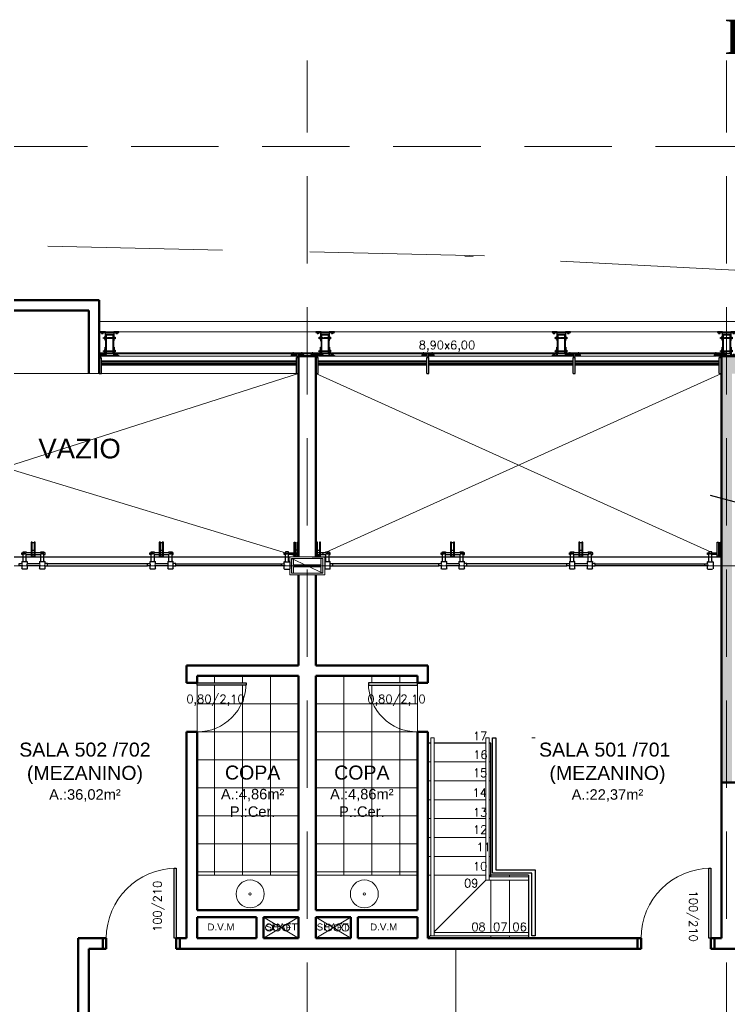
# Model space of a CAD drawing. Header units: millimetres. Extents: x 705 to 840, y 133 to 501.
# Drawn here: x 731.08 to 741.23, y 296.33 to 310.44 of the extents above; entities that cross this region are included whole.
import ezdxf

# ---------------------------------------------------------------- set-up
doc = ezdxf.new("R2010")
doc.units = ezdxf.units.MM
doc.header["$LTSCALE"] = 10
for name, pattern in [('ACAD_ISO03W100', [30, 12, -18]), ('BORDERX2', [3.5, 1, -0.5, 1, -0.5, 0, -0.5]), ('DASHED2', [0.375, 0.25, -0.125])]:
    doc.linetypes.add(name, pattern=pattern)
doc.layers.get('0').update_dxf_attribs({"color": 90})
for name, color, linetype in [('ACCESORIO', 90, 'Continuous'), ('EJE', 5, 'ACAD_ISO03W100'), ('ESCALERA', 90, 'Continuous'), ('VIDRO', 140, 'Continuous')]:
    doc.layers.add(name, color=color, linetype=linetype)
for name, color, linetype, lineweight in [('CINZA', 252, 'Continuous', 13), ('cinza 03', 252, 'Continuous', 13), ('COTA', 90, 'Continuous', 9), ('HACHT', 90, 'Continuous', 9), ('HID', 16, 'Continuous', 20), ('linha estutura', 252, 'Continuous', 13), ('PAREDES', 50, 'Continuous', 50), ('PAREDES 2', 50, 'Continuous', 50), ('Pilares', 16, 'Continuous', 20), ('pn 02', 16, 'Continuous', 20), ('PN-01', 90, 'Continuous', 13), ('PN-03', 180, 'Continuous', 30), ('recuos', 16, 'Continuous', 20), ('TEXT', 16, 'Continuous', 20), ('texto', 16, 'Continuous', 20)]:
    doc.layers.add(name, color=color, linetype=linetype, lineweight=lineweight)
doc.styles.add('REGUA60', font='cityb___.ttf', dxfattribs={"width": 1.4})
doc.styles.get("Standard").update_dxf_attribs({"font": 'simplex.shx'})

# ---------------------------------------------------------------- blocks, each defined once
blk = doc.blocks.new('peitoril1')
at = {"layer": 'EJE', "linetype": 'BORDERX2', "ltscale": 0.001}
for points in [[(0.017, -0.032), (-0.01, -0.032)], [(-0.01, -0.058), (0.017, -0.058)]]:
    blk.add_lwpolyline(points, dxfattribs=at)
for centre in [(-0.127, -0.046), (0.128, -0.046)]:
    blk.add_circle(centre, 0.00762, dxfattribs=at)
at = {"layer": 'ESCALERA'}
for p, q in [((-0.087, 0.129), (0.087, 0.129)), ((0.087, 0.098), (-0.087, 0.098))]:
    blk.add_line(p, q, dxfattribs=at)
for points in [[(-0.166, 0.17), (-0.16, 0.176)], [(-0.166, 0.17), (-0.166, 0.129)], [(-0.16, 0.176), (-0.135, 0.176)], [(-0.135, 0.176), (-0.093, 0.176)], [(-0.093, 0.176), (-0.087, 0.17)], [(-0.087, 0.129), (-0.087, 0.17)], [(0.087, 0.17), (0.093, 0.176)], [(0.087, 0.17), (0.087, 0.129)], [(0.093, 0.176), (0.119, 0.176)], [(0.119, 0.176), (0.161, 0.176)], [(0.161, 0.176), (0.167, 0.17)], [(0.167, 0.129), (0.167, 0.17)], [(-0.167, 0.129), (-0.202, 0.129), (-0.202, 0.098), (-0.167, 0.098)], [(-0.166, 0.099), (-0.166, 0.073), (-0.135, 0.073)], [(-0.166, 0.073), (-0.087, 0.073), (-0.087, 0.098)], [(-0.149, 0.059), (-0.149, -0.032)], [(-0.104, 0.059), (-0.104, -0.032)], [(0.104, 0), (-0.104, 0)], [(0.087, 0.073), (0.167, 0.073), (0.167, 0.098)], [(0.087, 0.098), (0.087, 0.073), (0.119, 0.073)], [(0.104, 0.059), (0.104, -0.032)], [(0.149, 0.059), (0.149, -0.032)], [(0.167, 0.129), (0.202, 0.129), (0.202, 0.098), (0.167, 0.098)], [(-0.149, -0.032), (-0.167, -0.032), (-0.167, -0.058), (-0.149, -0.058)], [(-0.104, -0.058), (-0.104, -0.071), (-0.149, -0.071), (-0.149, -0.058)], [(-0.026, -0.032), (-0.104, -0.032)], [(-0.104, -0.058), (-0.026, -0.058)], [(0.017, -0.008), (-0.01, -0.008)], [(0.017, -0.092), (-0.01, -0.092)], [(0.104, -0.032), (0.033, -0.032)], [(0.033, -0.058), (0.105, -0.058)], [(0.149, -0.058), (0.149, -0.071), (0.105, -0.071), (0.105, -0.058)], [(0.149, -0.032), (0.167, -0.032), (0.167, -0.058), (0.149, -0.058)], [(0.017, -0.202), (-0.01, -0.202)]]:
    blk.add_lwpolyline(points, dxfattribs=at)
for points in [[(-0.01, -0.21), (-0.01, 0), (-0.026, 0), (-0.026, -0.21)], [(0.033, -0.21), (0.033, 0), (0.017, 0), (0.017, -0.21)]]:
    blk.add_lwpolyline(points, close=True, dxfattribs=at)
for centre, radius, start, end in [((-0.177, 0.114), 0.0183, 303.7221, 56.3197), ((-0.172, 0.049), 0.0247, 22.7593, 77.2542), ((-0.081, 0.048), 0.0255, 102.7579, 156.0181), ((-0.077, 0.114), 0.0183, 123.6803, 236.2779), ((0.077, 0.114), 0.0183, 303.7221, 56.3197), ((0.082, 0.049), 0.0247, 22.7593, 77.2542), ((0.172, 0.048), 0.0255, 102.7579, 156.0181), ((0.177, 0.114), 0.0183, 123.6803, 236.2779), ((-0.155, -0.045), 0.0142, 296.1431, 64.1119), ((-0.098, -0.045), 0.0142, 115.274, 244.6765), ((0.098, -0.045), 0.0142, 296.1431, 64.1119), ((0.155, -0.045), 0.0142, 115.274, 244.6765)]:
    blk.add_arc(centre, radius, start, end, dxfattribs=at)
blk = doc.blocks.new('SPIDER')
at = {"layer": 'HACHT'}
blk.add_line((-0.289, -0.009), (-0.289, 0.009), dxfattribs=at)
at = {"layer": 'PN-01'}
for p, q in [((-0.264, 0.063), (-0.304, 0.063)), ((-0.293, 0.067), (-0.299, 0.07)), ((-0.294, 0.066), (-0.299, 0.069)), ((-0.264, 0.064), (-0.299, 0.064)), ((-0.264, 0.062), (-0.299, 0.062)), ((-0.294, 0.06), (-0.299, 0.058)), ((-0.293, 0.059), (-0.299, 0.056)), ((-0.264, 0.064), (-0.298, 0.064)), ((-0.289, 0.066), (-0.294, 0.066)), ((-0.289, 0.06), (-0.294, 0.06)), ((-0.289, 0.067), (-0.293, 0.067)), ((-0.289, 0.059), (-0.293, 0.059)), ((-0.283, 0.079), (-0.289, 0.079)), ((-0.283, 0.048), (-0.289, 0.048)), ((-0.228, 0.009), (-0.289, 0.009)), ((-0.279, 0.072), (-0.283, 0.079)), ((-0.279, 0.055), (-0.283, 0.048)), ((-0.27, 0.072), (-0.279, 0.072)), ((-0.27, 0.055), (-0.279, 0.055)), ((-0.264, 0.089), (-0.27, 0.089)), ((-0.27, 0.089), (-0.27, 0.009)), ((-0.264, 0.078), (-0.27, 0.078)), ((-0.264, 0.048), (-0.27, 0.048)), ((-0.264, 0.034), (-0.27, 0.034)), ((-0.264, 0.089), (-0.264, 0.009)), ((-0.258, 0.072), (-0.264, 0.076)), ((-0.258, 0.055), (-0.264, 0.051)), ((-0.262, 0.074), (-0.262, 0.052)), ((-0.261, 0.074), (-0.261, 0.053)), ((-0.26, 0.073), (-0.26, 0.053)), ((-0.258, 0.089), (-0.252, 0.089)), ((-0.258, 0.089), (-0.258, 0.08)), ((-0.258, 0.08), (-0.258, 0.047)), ((-0.258, 0.047), (-0.258, 0.009)), ((-0.258, 0.034), (-0.252, 0.034)), ((-0.252, 0.089), (-0.252, 0.009)), ((-0.264, -0.063), (-0.304, -0.063)), ((-0.293, -0.059), (-0.299, -0.056)), ((-0.294, -0.06), (-0.299, -0.058)), ((-0.264, -0.062), (-0.299, -0.062)), ((-0.264, -0.064), (-0.299, -0.064)), ((-0.294, -0.066), (-0.299, -0.069)), ((-0.293, -0.067), (-0.299, -0.07)), ((-0.264, -0.064), (-0.298, -0.064)), ((-0.289, -0.06), (-0.294, -0.06)), ((-0.289, -0.066), (-0.294, -0.066)), ((-0.289, -0.059), (-0.293, -0.059)), ((-0.289, -0.067), (-0.293, -0.067)), ((-0.228, -0.009), (-0.289, -0.009)), ((-0.283, -0.048), (-0.289, -0.048)), ((-0.283, -0.079), (-0.289, -0.079)), ((-0.279, -0.055), (-0.283, -0.048)), ((-0.279, -0.072), (-0.283, -0.079)), ((-0.27, -0.055), (-0.279, -0.055)), ((-0.27, -0.072), (-0.279, -0.072)), ((-0.27, -0.089), (-0.27, -0.009)), ((-0.264, -0.034), (-0.27, -0.034)), ((-0.264, -0.048), (-0.27, -0.048)), ((-0.264, -0.078), (-0.27, -0.078)), ((-0.264, -0.089), (-0.27, -0.089)), ((-0.264, -0.089), (-0.264, -0.009)), ((-0.258, -0.055), (-0.264, -0.051)), ((-0.258, -0.072), (-0.264, -0.076)), ((-0.262, -0.074), (-0.262, -0.052)), ((-0.261, -0.074), (-0.261, -0.053)), ((-0.26, -0.073), (-0.26, -0.053)), ((-0.258, -0.047), (-0.258, -0.009)), ((-0.258, -0.034), (-0.252, -0.034)), ((-0.258, -0.08), (-0.258, -0.047)), ((-0.258, -0.089), (-0.258, -0.08)), ((-0.258, -0.089), (-0.252, -0.089)), ((-0.252, -0.089), (-0.252, -0.009))]:
    blk.add_line(p, q, dxfattribs=at)
at = {"layer": 'PN-03'}
for p, q in [((-0.228, -0.015), (-0.228, 0.015)), ((0, 0.015), (-0.228, 0.015)), ((0, -0.015), (0, 0.015)), ((0, -0.015), (-0.228, -0.015))]:
    blk.add_line(p, q, dxfattribs=at)
blk = doc.blocks.new('BLO253')
blk.add_lwpolyline([(39.6, 2, -0.414214), (40.6, 1, 0.414214), (41.6, 0), (91.5, 0, 0.414214), (92.5, 1), (92.5, 4, 0.414214), (91.5, 5), (49.6, 5, -0.414214), (44.6, 10), (44.6, 89, 0.414214), (43.6, 90), (41.6, 90, 0.414214), (40.6, 89), (40.6, 6.5, -0.414214), (39.1, 5), (-39.1, 5, -0.414214), (-40.6, 6.5), (-40.6, 89, 0.414214), (-41.6, 90), (-43.6, 90, 0.414214), (-44.6, 89), (-44.6, 10, -0.414214), (-49.6, 5), (-91.5, 5, 0.414214), (-92.5, 4), (-92.5, 1, 0.414214), (-91.5, 0), (-41.6, 0, 0.414214), (-40.6, 1, -0.414214), (-39.6, 2)], format="xyb", close=True)
blk = doc.blocks.new('CAB-BUL')
for p, q in [((-6.4, 11), (6.2, 11)), ((-4.5, 1.5), (-3.7, 2)), ((-4, 2), (-4, 9)), ((4.5, 1.5), (3.7, 2)), ((4, 2), (4, 9))]:
    blk.add_line(p, q)
blk.add_lwpolyline([(-9, 1.5), (9, 1.5), (9, 0), (-9, 0)], close=True)
blk.add_lwpolyline([(8.5, 9, 0.888889), (4, 9, 0.50025), (-4, 9, 0.88987), (-8.5, 9), (-8.5, 2), (8.5, 2)], format="xyb", close=True)
blk = doc.blocks.new('TUERCA')
for p, q in [((-6.5, -1.6), (6.5, -1.6)), ((6.5, -9.6), (-6.5, -9.6)), ((-4.5, -10.7), (3.2, -9.6)), ((-4.5, -11.9), (4.5, -10.7)), ((-4.5, -13.2), (4.5, -11.9)), ((-4.5, -14.4), (4.5, -13.2)), ((-4.5, -15.7), (4.5, -14.4)), ((-4.3, -8.1), (-4.3, -3.1)), ((-3, -16.5), (4.5, -15.7)), ((4.3, -3.1), (4.3, -8.1))]:
    blk.add_line(p, q)
blk.add_lwpolyline([(-9, 0), (9, 0), (9, -1.5), (-9, -1.5)], close=True)
blk.add_lwpolyline([(-4.3, -8.1, -0.666895), (-8.8, -8.1), (-8.8, -3.1, -0.666895), (-4.3, -3.1, -0.349005), (4.3, -3.1, -0.666667), (8.8, -3.1), (8.8, -8.1, -0.666667), (4.3, -8.1, -0.349005)], format="xyb", close=True)
blk.add_lwpolyline([(-3.8, -9.6), (-3, -9.8), (-4.5, -10.7), (-3, -11.1), (-4.5, -11.9), (-3, -12.3), (-4.5, -13.2), (-3, -13.6), (-4.5, -14.4), (-3, -14.8), (-4.5, -15.7), (-3, -16.4), (3, -16.4), (4.5, -15.7), (3, -15.2), (4.5, -14.4), (3, -14), (4.5, -13.2), (3, -12.7), (4.5, -11.9), (3, -11.5), (4.5, -10.7), (3, -10.2), (4.2, -9.6)])
blk = doc.blocks.new('fixação madeira')
at = {"layer": 'ACCESORIO'}
for p, q in [((-0.052, -0.063), (-0.05, -0.076)), ((-0.05, -0.063), (-0.048, -0.076)), ((-0.048, -0.063), (-0.047, -0.076)), ((-0.047, -0.063), (-0.045, -0.076)), ((-0.045, -0.063), (-0.043, -0.076)), ((-0.043, -0.063), (-0.041, -0.076)), ((-0.041, -0.063), (-0.039, -0.076)), ((-0.039, -0.063), (-0.038, -0.076)), ((-0.038, -0.063), (-0.036, -0.076)), ((-0.036, -0.063), (-0.034, -0.076)), ((-0.034, -0.063), (-0.032, -0.076)), ((-0.032, -0.063), (-0.03, -0.076)), ((-0.03, -0.063), (-0.029, -0.076)), ((-0.029, -0.063), (-0.027, -0.076)), ((-0.027, -0.063), (-0.025, -0.076)), ((-0.025, -0.063), (-0.023, -0.076)), ((-0.023, -0.063), (-0.021, -0.076)), ((-0.021, -0.063), (-0.02, -0.076)), ((-0.02, -0.063), (-0.018, -0.076)), ((-0.018, -0.063), (-0.016, -0.076)), ((-0.016, -0.063), (-0.014, -0.076)), ((-0.014, -0.063), (-0.012, -0.076)), ((-0.012, -0.076), (-0.012, -0.063)), ((-0.052, -0.251), (-0.05, -0.264)), ((-0.05, -0.251), (-0.048, -0.264)), ((-0.048, -0.251), (-0.047, -0.264)), ((-0.047, -0.251), (-0.045, -0.264)), ((-0.045, -0.251), (-0.043, -0.264)), ((-0.043, -0.251), (-0.041, -0.264)), ((-0.041, -0.251), (-0.039, -0.264)), ((-0.039, -0.251), (-0.038, -0.264)), ((-0.038, -0.251), (-0.036, -0.264)), ((-0.036, -0.251), (-0.034, -0.264)), ((-0.034, -0.251), (-0.032, -0.264)), ((-0.032, -0.251), (-0.03, -0.264)), ((-0.03, -0.251), (-0.029, -0.264)), ((-0.029, -0.251), (-0.027, -0.264)), ((-0.027, -0.251), (-0.025, -0.264)), ((-0.025, -0.251), (-0.023, -0.264)), ((-0.023, -0.251), (-0.021, -0.264)), ((-0.021, -0.251), (-0.02, -0.264)), ((-0.02, -0.251), (-0.018, -0.264)), ((-0.018, -0.251), (-0.016, -0.264)), ((-0.016, -0.251), (-0.014, -0.264)), ((-0.014, -0.251), (-0.012, -0.264)), ((-0.012, -0.264), (-0.012, -0.251))]:
    blk.add_line(p, q, dxfattribs=at)
for points in [[(-0.06, -0.034), (0.057, -0.034), (0.057, -0.308), (-0.06, -0.308)], [(-0.052, -0.042), (0.049, -0.042), (0.049, -0.3), (-0.052, -0.3)]]:
    blk.add_lwpolyline(points, close=True, dxfattribs=at)
for points in [[(0.049, -0.063), (-0.014, -0.063), (-0.015, -0.066), (-0.016, -0.063), (-0.017, -0.066), (-0.018, -0.063), (-0.018, -0.066), (-0.02, -0.063), (-0.02, -0.066), (-0.021, -0.063), (-0.022, -0.066), (-0.023, -0.063), (-0.024, -0.066), (-0.025, -0.063), (-0.026, -0.066), (-0.027, -0.063), (-0.027, -0.066), (-0.029, -0.063), (-0.029, -0.066), (-0.03, -0.063), (-0.031, -0.066), (-0.032, -0.063), (-0.033, -0.066), (-0.034, -0.063), (-0.035, -0.066), (-0.036, -0.063), (-0.036, -0.066), (-0.038, -0.063), (-0.038, -0.066), (-0.039, -0.063), (-0.04, -0.066), (-0.041, -0.063), (-0.042, -0.066), (-0.043, -0.063), (-0.044, -0.066), (-0.045, -0.063), (-0.045, -0.066), (-0.047, -0.063), (-0.047, -0.066), (-0.048, -0.063), (-0.049, -0.066), (-0.05, -0.063), (-0.051, -0.066), (-0.052, -0.063)], [(-0.052, -0.076), (-0.051, -0.074), (-0.05, -0.076), (-0.05, -0.074), (-0.048, -0.076), (-0.048, -0.074), (-0.047, -0.076), (-0.046, -0.074), (-0.045, -0.076), (-0.044, -0.074), (-0.043, -0.076), (-0.042, -0.074), (-0.041, -0.076), (-0.041, -0.074), (-0.039, -0.076), (-0.039, -0.074), (-0.038, -0.076), (-0.037, -0.074), (-0.036, -0.076), (-0.035, -0.074), (-0.034, -0.076), (-0.033, -0.074), (-0.032, -0.076), (-0.032, -0.074), (-0.03, -0.076), (-0.03, -0.074), (-0.029, -0.076), (-0.028, -0.074), (-0.027, -0.076), (-0.026, -0.074), (-0.025, -0.076), (-0.024, -0.074), (-0.023, -0.076), (-0.023, -0.074), (-0.021, -0.076), (-0.021, -0.074), (-0.02, -0.076), (-0.019, -0.074), (-0.018, -0.076), (-0.017, -0.074), (-0.016, -0.076), (-0.015, -0.074), (-0.014, -0.076), (-0.014, -0.074), (-0.012, -0.076), (0.049, -0.076)], [(0.049, -0.251), (-0.014, -0.251), (-0.015, -0.253), (-0.016, -0.251), (-0.017, -0.253), (-0.018, -0.251), (-0.018, -0.253), (-0.02, -0.251), (-0.02, -0.253), (-0.021, -0.251), (-0.022, -0.253), (-0.023, -0.251), (-0.024, -0.253), (-0.025, -0.251), (-0.026, -0.253), (-0.027, -0.251), (-0.027, -0.253), (-0.029, -0.251), (-0.029, -0.253), (-0.03, -0.251), (-0.031, -0.253), (-0.032, -0.251), (-0.033, -0.253), (-0.034, -0.251), (-0.035, -0.253), (-0.036, -0.251), (-0.036, -0.253), (-0.038, -0.251), (-0.038, -0.253), (-0.039, -0.251), (-0.04, -0.253), (-0.041, -0.251), (-0.042, -0.253), (-0.043, -0.251), (-0.044, -0.253), (-0.045, -0.251), (-0.045, -0.253), (-0.047, -0.251), (-0.047, -0.253), (-0.048, -0.251), (-0.049, -0.253), (-0.05, -0.251), (-0.051, -0.253), (-0.052, -0.251)], [(-0.052, -0.264), (-0.051, -0.262), (-0.05, -0.264), (-0.05, -0.262), (-0.048, -0.264), (-0.048, -0.262), (-0.047, -0.264), (-0.046, -0.262), (-0.045, -0.264), (-0.044, -0.262), (-0.043, -0.264), (-0.042, -0.262), (-0.041, -0.264), (-0.041, -0.262), (-0.039, -0.264), (-0.039, -0.262), (-0.038, -0.264), (-0.037, -0.262), (-0.036, -0.264), (-0.035, -0.262), (-0.034, -0.264), (-0.033, -0.262), (-0.032, -0.264), (-0.032, -0.262), (-0.03, -0.264), (-0.03, -0.262), (-0.029, -0.264), (-0.028, -0.262), (-0.027, -0.264), (-0.026, -0.262), (-0.025, -0.264), (-0.024, -0.262), (-0.023, -0.264), (-0.023, -0.262), (-0.021, -0.264), (-0.021, -0.262), (-0.02, -0.264), (-0.019, -0.262), (-0.018, -0.264), (-0.017, -0.262), (-0.016, -0.264), (-0.015, -0.262), (-0.014, -0.264), (-0.014, -0.262), (-0.012, -0.264), (0.049, -0.264)]]:
    blk.add_lwpolyline(points, dxfattribs=at)
at = {"layer": 'ACCESORIO', "xscale": 0.001440000000002328, "yscale": 0.001440000000002328, "zscale": 0.00144, "rotation": 180}
blk.add_blockref('BLO253', (-0.001, 0.001), dxfattribs=at)
at = {"layer": 'ACCESORIO', "linetype": 'Continuous', "xscale": 0.001440000000002328, "yscale": 0.001440000000002328, "zscale": 0.00144}
for name, p, rotation in [('CAB-BUL', (-0.105, -0.006), 180), ('TUERCA', (-0.066, -0.07), 270), ('CAB-BUL', (0.063, -0.07), 270), ('CAB-BUL', (0.1, -0.006), 180), ('CAB-BUL', (0.063, -0.258), 270)]:
    blk.add_blockref(name, p, dxfattribs=dict(at, rotation=rotation))
at = {"layer": 'ACCESORIO', "xscale": -0.001440000000002328, "yscale": 0.001440000000002328, "zscale": 0.00144}
blk.add_blockref('BLO253', (-0.001, -0.345), dxfattribs=at)
at = {"layer": 'ACCESORIO', "color": 252, "linetype": 'Continuous', "xscale": 0.001440000000002328, "yscale": 0.001440000000002328, "zscale": 0.00144, "rotation": 270}
blk.add_blockref('TUERCA', (-0.066, -0.258), dxfattribs=at)
at = {"layer": 'ACCESORIO', "linetype": 'Continuous', "xscale": -0.001440000000002328, "yscale": 0.001440000000002328, "zscale": 0.00144}
for p in [(-0.105, -0.338), (0.1, -0.338)]:
    blk.add_blockref('CAB-BUL', p, dxfattribs=at)

msp = doc.modelspace()

# ---------------------------------------------------------------- hatches: boundary and pattern name
at = {"layer": 'cinza 03'}
h = msp.add_hatch(color=256, dxfattribs=at)
h.paths.add_polyline_path([(743.766, 305.626), (741.191, 305.626), (741.191, 303.572), (741.266, 303.552), (741.266, 303.867), (741.266, 305.376), (743.766, 305.376)])
h.paths.add_polyline_path([(741.191, 305.626), (741.116, 305.626), (741.116, 303.592), (741.191, 303.572)])
h.paths.add_polyline_path([(741.266, 303.552), (741.191, 303.572), (741.191, 302.626), (741.266, 302.626)])
h.paths.add_polyline_path([(741.191, 303.572), (741.116, 303.592), (741.116, 302.626), (741.191, 302.626)])
h.paths.add_polyline_path([(741.191, 302.626), (741.116, 302.626), (741.116, 299.526), (741.191, 299.526)])
h.paths.add_polyline_path([(741.266, 302.626), (741.191, 302.626), (741.191, 299.526), (741.266, 299.526)])
h = msp.add_hatch(dxfattribs=at)
h.set_pattern_fill('_USER', color=256, scale=0.4, style=0, double=1, pattern_type=0)
h.set_pattern_definition([(0, (735.0659, 301.0505), (0, -0.4), []), (270, (735.0659, 301.0505), (-0.4, -2e-17), [])])
h.paths.add_polyline_path([(735.066, 301.051), (733.616, 301.051), (733.616, 300.951), (734.316, 300.951), (734.316, 300.921), (734.315, 300.921, -0.401712), (733.616, 300.251), (733.616, 298.201), (735.066, 298.201)])
h.paths.add_polyline_path([(734.315, 300.921), (733.616, 300.921), (733.616, 300.251, 0.401712)], flags=16)
h.paths.add_polyline_path([(733.907, 299.909), (734.913, 299.909), (734.913, 298.984), (733.907, 298.984)], flags=24)
h.paths.add_polyline_path([(733.416, 300.577), (734.376, 300.577), (734.376, 300.851), (733.416, 300.851)], flags=9)
h = msp.add_hatch(dxfattribs=at)
h.set_pattern_fill('_USER', color=256, scale=0.4, style=0, double=1, pattern_type=0)
h.set_pattern_definition([(180, (735.3159, 301.0505), (0, -0.4), []), (270, (735.3159, 301.0505), (0.4, -2e-17), [])])
h.paths.add_polyline_path([(735.316, 298.201), (736.766, 298.201), (736.766, 300.251, -0.401712), (736.067, 300.921), (736.066, 300.921), (736.066, 300.951), (736.766, 300.951), (736.766, 301.051), (735.316, 301.051)])
h.paths.add_polyline_path([(736.766, 300.251), (736.766, 300.921), (736.067, 300.921, 0.401712)], flags=16)
h.paths.add_polyline_path([(735.469, 299.909), (736.474, 299.909), (736.474, 298.984), (735.469, 298.984)], flags=24)
h.paths.add_polyline_path([(736.006, 300.577), (736.966, 300.577), (736.966, 300.851), (736.006, 300.851)], flags=9)
at = {"layer": 'Pilares'}
msp.add_hatch(color=256, dxfattribs=at).paths.add_polyline_path([(734.966, 302.731), (734.966, 302.521), (734.996, 302.521), (734.996, 302.611), (735.386, 302.611), (735.386, 302.521), (735.416, 302.521), (735.416, 302.731), (735.386, 302.731), (735.386, 302.641), (734.996, 302.641), (734.996, 302.731)])

# ---------------------------------------------------------------- linework, layer by layer
at = {"layer": 'CINZA'}
for p, q in [((735.036, 305.552), (732.246, 305.552)), ((735.036, 305.537), (732.246, 305.537)), ((735.036, 305.519), (732.246, 305.519)), ((735.036, 305.504), (732.246, 305.504)), ((736.902, 305.552), (735.346, 305.552)), ((736.902, 305.537), (735.346, 305.537)), ((736.902, 305.519), (735.346, 305.519)), ((736.902, 305.504), (735.346, 305.504)), ((738.994, 305.552), (736.932, 305.552)), ((738.994, 305.537), (736.932, 305.537)), ((738.994, 305.519), (736.932, 305.519)), ((738.994, 305.504), (736.932, 305.504)), ((741.086, 305.552), (739.024, 305.552)), ((741.086, 305.537), (739.024, 305.537)), ((741.086, 305.519), (739.024, 305.519)), ((741.086, 305.504), (739.024, 305.504))]:
    msp.add_line(p, q, dxfattribs=at)
at = {"layer": 'cinza 03'}
for p, q in [((733.616, 300.951), (733.616, 300.251)), ((736.766, 300.951), (736.766, 300.251)), ((735.066, 297.601), (734.566, 297.301)), ((734.566, 297.601), (735.066, 297.301)), ((735.316, 297.601), (735.816, 297.301)), ((735.816, 297.601), (735.316, 297.301)), ((737.317, 297.151), (737.317, 294.651))]:
    msp.add_line(p, q, dxfattribs=at)
msp.add_lwpolyline([(738.402, 300.166), (738.45, 300.166)], dxfattribs=at)
for centre in [(734.646, 297.451), (734.76, 297.451), (734.889, 297.451), (735.492, 297.451), (735.622, 297.451), (735.736, 297.451)]:
    msp.add_circle(centre, 0.05, dxfattribs=at)
for centre, radius, start, end in [((733.616, 300.951), 0.7, 270, 360), ((736.766, 300.951), 0.7, 180, 270), ((733.316, 297.301), 1, 90, 180), ((740.966, 297.301), 1, 90, 180)]:
    msp.add_arc(centre, radius, start, end, dxfattribs=at)
at = {"layer": 'EJE', "linetype": 'BORDERX2', "ltscale": 0.001}
for points in [[(735.018, 302.813), (735.045, 302.813)], [(735.364, 302.813), (735.337, 302.813)], [(741.072, 302.813), (741.1, 302.813)], [(735.045, 302.788), (735.018, 302.788)], [(735.337, 302.788), (735.364, 302.788)], [(741.1, 302.788), (741.072, 302.788)]]:
    msp.add_lwpolyline(points, dxfattribs=at)
for centre in [(734.9, 302.801), (735.481, 302.801), (740.955, 302.801)]:
    msp.add_circle(centre, 0.00762, dxfattribs=at)
at = {"layer": 'ESCALERA'}
for p, q in [((732.905, 302.657), (731.476, 302.657)), ((733.31, 302.657), (734.825, 302.657)), ((737.072, 302.657), (735.556, 302.657)), ((738.905, 302.657), (737.476, 302.657)), ((739.31, 302.657), (740.88, 302.657)), ((731.476, 302.627), (732.905, 302.627)), ((734.825, 302.627), (733.31, 302.627)), ((735.556, 302.627), (737.072, 302.627)), ((737.476, 302.627), (738.905, 302.627)), ((740.88, 302.627), (739.31, 302.627))]:
    msp.add_line(p, q, dxfattribs=at)
for points in [[(735.018, 302.965), (735.018, 302.756), (735.002, 302.756), (735.002, 302.965)], [(735.061, 302.965), (735.061, 302.756), (735.045, 302.756), (735.045, 302.965)], [(735.321, 302.965), (735.321, 302.756), (735.337, 302.756), (735.337, 302.965)], [(735.364, 302.965), (735.364, 302.756), (735.38, 302.756), (735.38, 302.965)], [(741.072, 302.965), (741.072, 302.756), (741.056, 302.756), (741.056, 302.965)], [(741.116, 302.965), (741.116, 302.756), (741.1, 302.756), (741.1, 302.965)]]:
    msp.add_lwpolyline(points, close=True, dxfattribs=at)
for points in [[(734.879, 302.788), (734.861, 302.788), (734.861, 302.813), (734.879, 302.813)], [(734.923, 302.814), (734.923, 302.826), (734.879, 302.826), (734.879, 302.813)], [(734.923, 302.814), (735.002, 302.813)], [(735.045, 302.848), (735.018, 302.848)], [(735.337, 302.848), (735.364, 302.848)], [(735.459, 302.814), (735.38, 302.813)], [(735.459, 302.814), (735.459, 302.826), (735.503, 302.826), (735.503, 302.813)], [(735.503, 302.788), (735.521, 302.788), (735.521, 302.813), (735.503, 302.813)], [(740.934, 302.788), (740.916, 302.788), (740.916, 302.813), (740.934, 302.813)], [(740.978, 302.814), (740.978, 302.826), (740.934, 302.826), (740.934, 302.813)], [(740.978, 302.814), (741.056, 302.813)], [(741.1, 302.848), (741.072, 302.848)], [(734.861, 302.627), (734.825, 302.627), (734.825, 302.657), (734.861, 302.657)], [(734.861, 302.682), (734.941, 302.682)], [(734.861, 302.657), (734.861, 302.682), (734.893, 302.682)], [(734.879, 302.697), (734.879, 302.788)], [(734.923, 302.697), (734.923, 302.788)], [(735.002, 302.788), (734.923, 302.788)], [(734.941, 302.682), (734.941, 302.585)], [(735.045, 302.763), (735.018, 302.763)], [(735.261, 302.756), (735.459, 302.756)], [(735.337, 302.763), (735.364, 302.763)], [(735.38, 302.788), (735.459, 302.788)], [(735.52, 302.682), (735.441, 302.682)], [(735.441, 302.682), (735.441, 302.585)], [(735.459, 302.697), (735.459, 302.788)], [(735.52, 302.657), (735.52, 302.682), (735.489, 302.682)], [(735.503, 302.697), (735.503, 302.788)], [(735.521, 302.627), (735.556, 302.627), (735.556, 302.657), (735.521, 302.657)], [(740.916, 302.627), (740.88, 302.627), (740.88, 302.657), (740.916, 302.657)], [(740.916, 302.682), (740.996, 302.682)], [(740.916, 302.657), (740.916, 302.682), (740.948, 302.682)], [(740.934, 302.697), (740.934, 302.788)], [(740.978, 302.697), (740.978, 302.788)], [(741.056, 302.788), (740.978, 302.788)], [(740.996, 302.682), (740.996, 302.585)], [(741.1, 302.763), (741.072, 302.763)], [(734.861, 302.585), (734.861, 302.627)], [(734.861, 302.585), (734.868, 302.579)], [(734.868, 302.579), (734.893, 302.579)], [(734.893, 302.579), (734.935, 302.579)], [(735.489, 302.579), (735.447, 302.579)], [(735.514, 302.579), (735.489, 302.579)], [(735.52, 302.585), (735.514, 302.579)], [(735.52, 302.585), (735.52, 302.627)], [(740.916, 302.585), (740.916, 302.627)], [(740.916, 302.585), (740.922, 302.579)], [(740.922, 302.579), (740.948, 302.579)], [(740.948, 302.579), (740.99, 302.579)]]:
    msp.add_lwpolyline(points, dxfattribs=at)
for centre, radius, start, end in [((734.872, 302.801), 0.0142, 295.8881, 63.8569), ((734.929, 302.801), 0.0142, 115.3235, 244.726), ((735.452, 302.801), 0.0142, 295.274, 64.6765), ((735.509, 302.801), 0.0142, 116.1431, 244.1119), ((740.927, 302.801), 0.0142, 295.8881, 63.8569), ((740.984, 302.801), 0.0142, 115.3235, 244.726), ((734.856, 302.706), 0.0247, 282.7458, 337.2407), ((734.851, 302.642), 0.0183, 303.6803, 56.2779), ((734.947, 302.707), 0.0255, 203.9819, 257.2421), ((735.435, 302.707), 0.0255, 282.7579, 336.0181), ((735.526, 302.706), 0.0247, 202.7593, 257.2542), ((735.531, 302.642), 0.0183, 123.7221, 236.3197), ((740.911, 302.706), 0.0247, 282.7458, 337.2407), ((740.906, 302.642), 0.0183, 303.6803, 56.2779), ((741.001, 302.707), 0.0255, 203.9819, 257.2421)]:
    msp.add_arc(centre, radius, start, end, dxfattribs=at)
at = {"layer": 'HACHT'}
for p, q in [((732.222, 305.664), (732.239, 305.664)), ((735.036, 305.558), (732.246, 305.558)), ((735.036, 305.498), (732.246, 305.498)), ((736.902, 305.558), (735.346, 305.558)), ((736.902, 305.498), (735.346, 305.498)), ((738.994, 305.558), (736.932, 305.558)), ((738.994, 305.498), (736.932, 305.498)), ((741.086, 305.558), (739.024, 305.558)), ((741.086, 305.498), (739.024, 305.498))]:
    msp.add_line(p, q, dxfattribs=at)
at = {"layer": 'HID'}
for p, q in [((735.066, 298.201), (733.616, 298.201)), ((735.316, 298.201), (736.766, 298.201))]:
    msp.add_line(p, q, dxfattribs=at)
for centre, radius in [((734.374, 297.934), 0.2), ((736.008, 297.934), 0.2), ((734.374, 297.934), 0.0172), ((736.008, 297.934), 0.0172)]:
    msp.add_circle(centre, radius, dxfattribs=at)
at = {"layer": 'linha estutura', "linetype": 'DASHED2', "ltscale": 0.5}
for p, q in [((735.191, 280.701), (735.191, 309.854)), ((741.191, 280.701), (741.191, 309.854)), ((723.297, 308.626), (767.656, 308.626)), ((723.297, 302.626), (767.656, 302.626))]:
    msp.add_line(p, q, dxfattribs=at)
at = {"layer": 'PAREDES'}
for p, q in [((741.316, 299.526), (741.116, 299.526)), ((732.266, 297.301), (732.266, 297.151)), ((732.316, 297.301), (732.316, 297.151)), ((732.316, 297.301), (732.316, 297.151)), ((732.316, 297.301), (732.316, 297.151)), ((733.316, 297.301), (733.316, 297.151)), ((733.316, 297.301), (733.316, 297.151)), ((733.366, 297.301), (733.366, 297.151)), ((739.916, 297.151), (739.916, 297.301)), ((739.966, 297.151), (739.966, 297.301)), ((740.966, 297.151), (740.966, 297.301)), ((741.016, 297.151), (741.016, 297.301))]:
    msp.add_line(p, q, dxfattribs=at)
at = {"layer": 'PAREDES 2'}
for p, q in [((732.216, 306.426), (726.191, 306.426)), ((732.216, 305.376), (732.216, 306.426)), ((732.066, 306.276), (726.341, 306.276)), ((732.066, 305.376), (732.066, 306.276)), ((735.066, 305.376), (735.066, 305.627)), ((735.316, 305.627), (735.066, 305.627)), ((735.316, 302.756), (735.316, 305.627)), ((741.116, 305.626), (741.116, 297.301)), ((735.066, 302.756), (735.066, 305.376)), ((741.116, 297.301), (741.116, 305.376)), ((735.066, 301.201), (735.066, 302.496)), ((735.316, 301.201), (735.316, 302.496)), ((735.066, 301.201), (733.466, 301.201)), ((733.466, 301.051), (733.466, 301.201)), ((735.316, 301.201), (736.916, 301.201)), ((736.916, 301.051), (736.916, 301.201)), ((733.466, 300.951), (733.466, 301.051)), ((735.066, 301.051), (733.616, 301.051)), ((733.616, 300.951), (733.616, 301.051)), ((735.066, 301.051), (735.066, 297.701)), ((735.066, 301.051), (735.066, 297.701)), ((735.066, 297.701), (735.066, 301.051)), ((735.316, 301.051), (736.766, 301.051)), ((735.316, 301.051), (735.316, 297.701)), ((735.316, 301.051), (735.316, 297.701)), ((735.316, 297.701), (735.316, 301.051)), ((736.766, 300.951), (736.766, 301.051)), ((736.916, 300.951), (736.916, 301.051)), ((733.616, 300.951), (733.466, 300.951)), ((736.766, 300.951), (736.916, 300.951)), ((733.466, 297.301), (733.466, 300.251)), ((733.616, 300.251), (733.466, 300.251)), ((733.616, 297.701), (733.616, 300.251)), ((736.766, 297.701), (736.766, 300.251)), ((736.766, 300.251), (736.916, 300.251)), ((736.916, 297.301), (736.916, 300.251)), ((735.066, 297.701), (733.616, 297.701)), ((734.466, 297.601), (733.616, 297.601)), ((733.616, 297.301), (733.616, 297.601)), ((734.466, 297.601), (734.466, 297.301)), ((735.066, 297.601), (734.566, 297.601)), ((734.566, 297.601), (734.566, 297.301)), ((735.066, 297.301), (735.066, 297.601)), ((735.066, 297.601), (735.066, 297.301)), ((735.066, 297.601), (735.066, 297.301)), ((735.316, 297.701), (736.766, 297.701)), ((735.316, 297.301), (735.316, 297.601)), ((735.316, 297.601), (735.816, 297.601)), ((735.316, 297.601), (735.316, 297.301)), ((735.316, 297.601), (735.316, 297.301)), ((735.816, 297.601), (735.816, 297.301)), ((735.916, 297.601), (735.916, 297.301)), ((735.916, 297.601), (736.766, 297.601)), ((736.766, 297.301), (736.766, 297.601)), ((731.916, 297.301), (732.316, 297.301)), ((731.916, 294.751), (731.916, 297.301)), ((733.466, 297.301), (733.316, 297.301)), ((733.616, 297.301), (734.466, 297.301)), ((734.466, 297.301), (733.616, 297.301)), ((734.466, 297.301), (733.916, 297.301)), ((735.066, 297.301), (734.566, 297.301)), ((735.816, 297.301), (735.316, 297.301)), ((735.916, 297.301), (736.766, 297.301)), ((735.916, 297.301), (736.466, 297.301)), ((736.766, 297.301), (735.916, 297.301)), ((735.916, 297.301), (736.766, 297.301)), ((736.766, 297.301), (735.916, 297.301)), ((736.916, 297.301), (739.966, 297.301)), ((740.966, 297.301), (741.116, 297.301)), ((732.066, 297.151), (732.316, 297.151)), ((732.066, 294.651), (732.066, 297.151)), ((733.316, 297.151), (739.916, 297.151)), ((739.916, 297.151), (739.966, 297.151)), ((740.966, 297.151), (747.266, 297.151))]:
    msp.add_line(p, q, dxfattribs=at)
msp.add_lwpolyline([(747.266, 305.626), (741.116, 305.626)], dxfattribs=at)
at = {"layer": 'Pilares'}
for p, q in [((734.941, 302.756), (734.941, 302.496)), ((734.941, 302.756), (735.441, 302.756)), ((734.966, 302.731), (735.416, 302.731)), ((735.416, 302.521), (734.966, 302.731)), ((735.441, 302.756), (735.441, 302.496)), ((734.966, 302.521), (735.416, 302.521)), ((734.941, 302.496), (735.441, 302.496))]:
    msp.add_line(p, q, dxfattribs=at)
at = {"layer": 'Pilares', "linetype": 'Continuous'}
for p, q in [((734.996, 302.641), (734.996, 302.731)), ((735.386, 302.641), (735.386, 302.731)), ((734.996, 302.641), (735.386, 302.641)), ((734.996, 302.521), (734.996, 302.611)), ((734.996, 302.611), (735.386, 302.611)), ((735.386, 302.521), (735.386, 302.611))]:
    msp.add_line(p, q, dxfattribs=at)
for points in [[(734.996, 302.731), (734.966, 302.731), (734.966, 302.521), (734.996, 302.521)], [(735.386, 302.521), (735.416, 302.521), (735.416, 302.731), (735.386, 302.731)]]:
    msp.add_lwpolyline(points, dxfattribs=at)
at = {"layer": 'pn 02'}
for p, q in [((741.473, 306.122), (732.216, 306.122)), ((741.323, 305.972), (732.216, 305.972))]:
    msp.add_line(p, q, dxfattribs=at)
at = {"layer": 'PN-01'}
for p, q in [((735.066, 305.626), (732.216, 305.626)), ((732.222, 305.603), (732.222, 305.664)), ((732.239, 305.603), (732.239, 305.664)), ((732.32, 305.646), (732.239, 305.646)), ((732.32, 305.64), (732.239, 305.64)), ((732.277, 305.633), (732.239, 305.633)), ((732.32, 305.627), (732.239, 305.627)), ((732.265, 305.64), (732.265, 305.646)), ((732.265, 305.633), (732.265, 305.627)), ((732.311, 305.633), (732.277, 305.633)), ((732.279, 305.658), (732.279, 305.664)), ((732.286, 305.654), (732.279, 305.658)), ((732.279, 305.64), (732.279, 305.646)), ((732.286, 305.633), (732.282, 305.64)), ((732.305, 305.638), (732.283, 305.638)), ((732.305, 305.636), (732.284, 305.636)), ((732.304, 305.635), (732.284, 305.635)), ((732.286, 305.646), (732.286, 305.654)), ((732.29, 305.669), (732.287, 305.674)), ((732.291, 305.669), (732.289, 305.674)), ((732.29, 305.664), (732.29, 305.669)), ((732.291, 305.664), (732.291, 305.669)), ((732.293, 305.64), (732.293, 305.674)), ((732.294, 305.64), (732.294, 305.679)), ((732.295, 305.64), (732.295, 305.674)), ((732.295, 305.64), (732.295, 305.673)), ((732.297, 305.669), (732.299, 305.674)), ((732.297, 305.664), (732.297, 305.669)), ((732.298, 305.669), (732.301, 305.674)), ((732.298, 305.664), (732.298, 305.669)), ((732.303, 305.654), (732.31, 305.658)), ((732.303, 305.646), (732.303, 305.654)), ((732.303, 305.633), (732.307, 305.64)), ((732.309, 305.64), (732.309, 305.646)), ((732.31, 305.658), (732.31, 305.664)), ((732.32, 305.633), (732.311, 305.633)), ((732.32, 305.64), (732.32, 305.646)), ((732.32, 305.633), (732.32, 305.627)), ((741.045, 305.626), (735.316, 305.626)), ((726.341, 305.376), (735.066, 305.376)), ((735.066, 302.756), (726.441, 305.376)), ((735.066, 305.376), (726.441, 302.626)), ((736.957, 299.821), (736.916, 299.821)), ((737.746, 299.821), (737.005, 299.821)), ((737.816, 299.821), (737.794, 299.821)), ((736.957, 299.551), (736.916, 299.551)), ((737.746, 299.551), (737.005, 299.551)), ((737.816, 299.551), (737.794, 299.551)), ((736.957, 299.281), (736.916, 299.281)), ((737.746, 299.281), (737.005, 299.281)), ((737.816, 299.281), (737.794, 299.281)), ((736.957, 299.011), (736.916, 299.011)), ((737.746, 299.011), (737.005, 299.011)), ((737.816, 299.011), (737.794, 299.011)), ((736.957, 298.741), (736.916, 298.741)), ((737.746, 298.741), (737.005, 298.741)), ((737.816, 298.741), (737.794, 298.741)), ((736.957, 298.471), (736.916, 298.471)), ((737.746, 298.471), (737.005, 298.471)), ((737.816, 298.471), (737.794, 298.471)), ((736.957, 298.201), (736.916, 298.201)), ((737.746, 298.201), (737.005, 298.201)), ((737.816, 298.201), (737.794, 298.201)), ((737.816, 298.201), (737.794, 298.178)), ((737.816, 298.201), (737.816, 298.178)), ((738.086, 298.201), (738.086, 298.178)), ((737.746, 298.131), (737.005, 297.39)), ((737.816, 298.131), (737.816, 297.384)), ((738.086, 298.131), (738.086, 297.384)), ((736.957, 297.342), (736.916, 297.301)), ((737.816, 297.336), (737.816, 297.301)), ((738.086, 297.336), (738.086, 297.301))]:
    msp.add_line(p, q, dxfattribs=at)
for points in [[(741.116, 302.756), (735.316, 305.376)], [(735.316, 302.756), (741.116, 305.376)], [(737.746, 298.131), (737.746, 300.166), (737.794, 300.166), (737.794, 298.131)], [(738.356, 298.131), (737.746, 298.131), (737.746, 298.178)], [(737.794, 298.178), (738.355, 298.178)], [(738.356, 297.336), (736.957, 297.336), (736.957, 297.384)], [(737.005, 297.384), (738.356, 297.384)]]:
    msp.add_lwpolyline(points, dxfattribs=at)
msp.add_lwpolyline([(736.957, 300.166), (737.005, 300.166), (737.005, 297.336), (736.957, 297.336)], close=True, dxfattribs=at)
at = {"layer": 'PN-03'}
for p, q in [((732.216, 305.603), (732.246, 305.603)), ((732.216, 305.376), (732.216, 305.603)), ((732.246, 305.376), (732.246, 305.603)), ((732.216, 305.376), (732.246, 305.376))]:
    msp.add_line(p, q, dxfattribs=at)
at = {"layer": 'PN-03', "ltscale": 0.1}
for p, q in [((729.441, 302.756), (734.941, 302.756)), ((735.441, 302.756), (741.116, 302.756)), ((736.957, 300.091), (736.916, 300.091)), ((737.746, 300.091), (737.005, 300.091)), ((737.816, 300.091), (737.794, 300.091)), ((737.816, 298.201), (737.816, 300.091)), ((738.356, 298.201), (737.816, 298.201)), ((738.356, 298.201), (738.356, 297.301))]:
    msp.add_line(p, q, dxfattribs=at)
at = {"layer": 'PN-03'}
msp.add_lwpolyline([(740.955, 303.636), (741.897, 303.384), (741.704, 303.062), (742.149, 303.544), (742.053, 303.274), (742.566, 303.096)], dxfattribs=at)
for points in [[(733.616, 300.951), (734.316, 300.951), (734.316, 300.921), (733.616, 300.921)], [(736.766, 300.951), (736.066, 300.951), (736.066, 300.921), (736.766, 300.921)], [(733.316, 297.301), (733.286, 297.301), (733.286, 298.301), (733.316, 298.301)], [(740.966, 297.301), (740.936, 297.301), (740.936, 298.301), (740.966, 298.301)]]:
    msp.add_lwpolyline(points, close=True, dxfattribs=at)
at = {"layer": 'PN-03', "ltscale": 0.1}
for points in [[(737.841, 298.23), (737.841, 300.166), (737.889, 300.166), (737.889, 298.278)], [(738.402, 298.23), (737.841, 298.23), (737.841, 298.278)], [(737.889, 298.278), (738.45, 298.278)], [(738.45, 298.278), (738.45, 297.336), (738.402, 297.336), (738.402, 298.23)]]:
    msp.add_lwpolyline(points, dxfattribs=at)
at = {"layer": 'recuos', "linetype": 'DASHED2'}
for p, q in [((737.728, 307.062), (713.501, 307.585)), ((786.249, 304.54), (737.445, 307.056))]:
    msp.add_line(p, q, dxfattribs=at)
at = {"layer": 'VIDRO'}
for p, q in [((732.216, 305.674), (741.191, 305.674)), ((732.216, 305.664), (741.191, 305.664))]:
    msp.add_line(p, q, dxfattribs=at)

# ---------------------------------------------------------------- block references
at = {"layer": 'cinza 03', "xscale": -1, "rotation": 180}
for p in [(732.365, 305.627), (735.448, 305.627), (738.827, 305.627), (741.192, 305.627)]:
    msp.add_blockref('fixação madeira', p, dxfattribs=at)
at = {"layer": 'cinza 03', "rotation": 270}
for p in [(735.051, 305.376), (735.331, 305.376), (736.917, 305.376), (739.009, 305.376), (741.101, 305.376)]:
    msp.add_blockref('SPIDER', p, dxfattribs=at)
at = {"layer": 'ESCALERA', "rotation": 180}
for p in [(731.274, 302.756), (733.108, 302.756), (737.274, 302.756), (739.108, 302.756)]:
    msp.add_blockref('peitoril1', p, dxfattribs=at)

# ---------------------------------------------------------------- texts
at = {"layer": 'COTA'}
for s, insert, char_height, width, attachment_point in [('{\\fArial|b0|i0|c0|p34;SALA 502 /702 (MEZANINO)\\P\\H0.75x;A.:36,02m²}', (732.011, 300.098), 0.2, 2.812, 2), ('{\\fArial|b0|i0|c0|p34;SALA 501 /701  (MEZANINO)\\P\\H0.75x;A.:22,37m²}', (739.486, 300.098), 0.2, 2.812, 2), ('{\\fArial|b0|i0|c0|p34;COPA\\P\\H0.75x;A.:4,86m²\\PP.:Cer.}', (734.41, 299.034), 0.2, 1.3, 8), ('{\\fArial|b0|i0|c0|p34;COPA\\P\\H0.75x;A.:4,86m²\\PP.:Cer.}', (735.972, 299.034), 0.2, 1.3, 8), ('{\\fArial|b0|i0|c0|p34;D.V.M}', (733.957, 297.511), 0.1, 0.55043, 2), ('{\\fArial|b0|i0|c0|p34;SHAFT}', (734.822, 297.511), 0.1, 0.50418, 2), ('{\\fArial|b0|i0|c0|p34;SHAFT}', (735.555, 297.511), 0.1, 0.45505, 2), ('{\\fArial|b0|i0|c0|p34;D.V.M}', (736.284, 297.511), 0.1, 0.51916, 2)]:
    msp.add_mtext(s, dxfattribs=dict(at, insert=insert, char_height=char_height, width=width, attachment_point=attachment_point))
at = {"layer": 'pn 02', "ltscale": 0.05, "insert": (741.159, 309.945), "char_height": 0.49, "width": 3.68578, "attachment_point": 7}
msp.add_mtext('{\\fTimes New Roman|b0|i0|c0|p18;B}', dxfattribs=at)
at = {"layer": 'TEXT', "insert": (732.524, 304.444), "char_height": 0.28125, "width": 2.961, "attachment_point": 3, "style": 'REGUA60'}
msp.add_mtext('{\\fArial|b0|i0|c0|p34;VAZIO}', dxfattribs=at)
at = {"layer": 'texto'}
for s, p in [('8,90x6,00', (736.787, 305.724)), ('0,80/2,10', (733.461, 300.662)), ('0,80/2,10', (736.052, 300.662)), ('17', (737.561, 300.132)), ('16', (737.567, 299.865)), ('15', (737.561, 299.606)), ('14', (737.555, 299.322)), ('13', (737.561, 299.039)), ('12', (737.561, 298.792)), ('11', (737.612, 298.545)), ('10', (737.561, 298.268)), ('09', (737.434, 298.028)), ('08', (737.538, 297.402)), ('07', (737.85, 297.402)), ('06', (738.126, 297.402))]:
    msp.add_text(s, height=0.12, dxfattribs=at).set_placement(p)
for rotation, p in [(90, (733.108, 297.391)), (270, (740.655, 297.98))]:
    msp.add_text('100/210', height=0.12, rotation=rotation, dxfattribs=at).set_placement(p)

doc.saveas('drawing.dxf')
